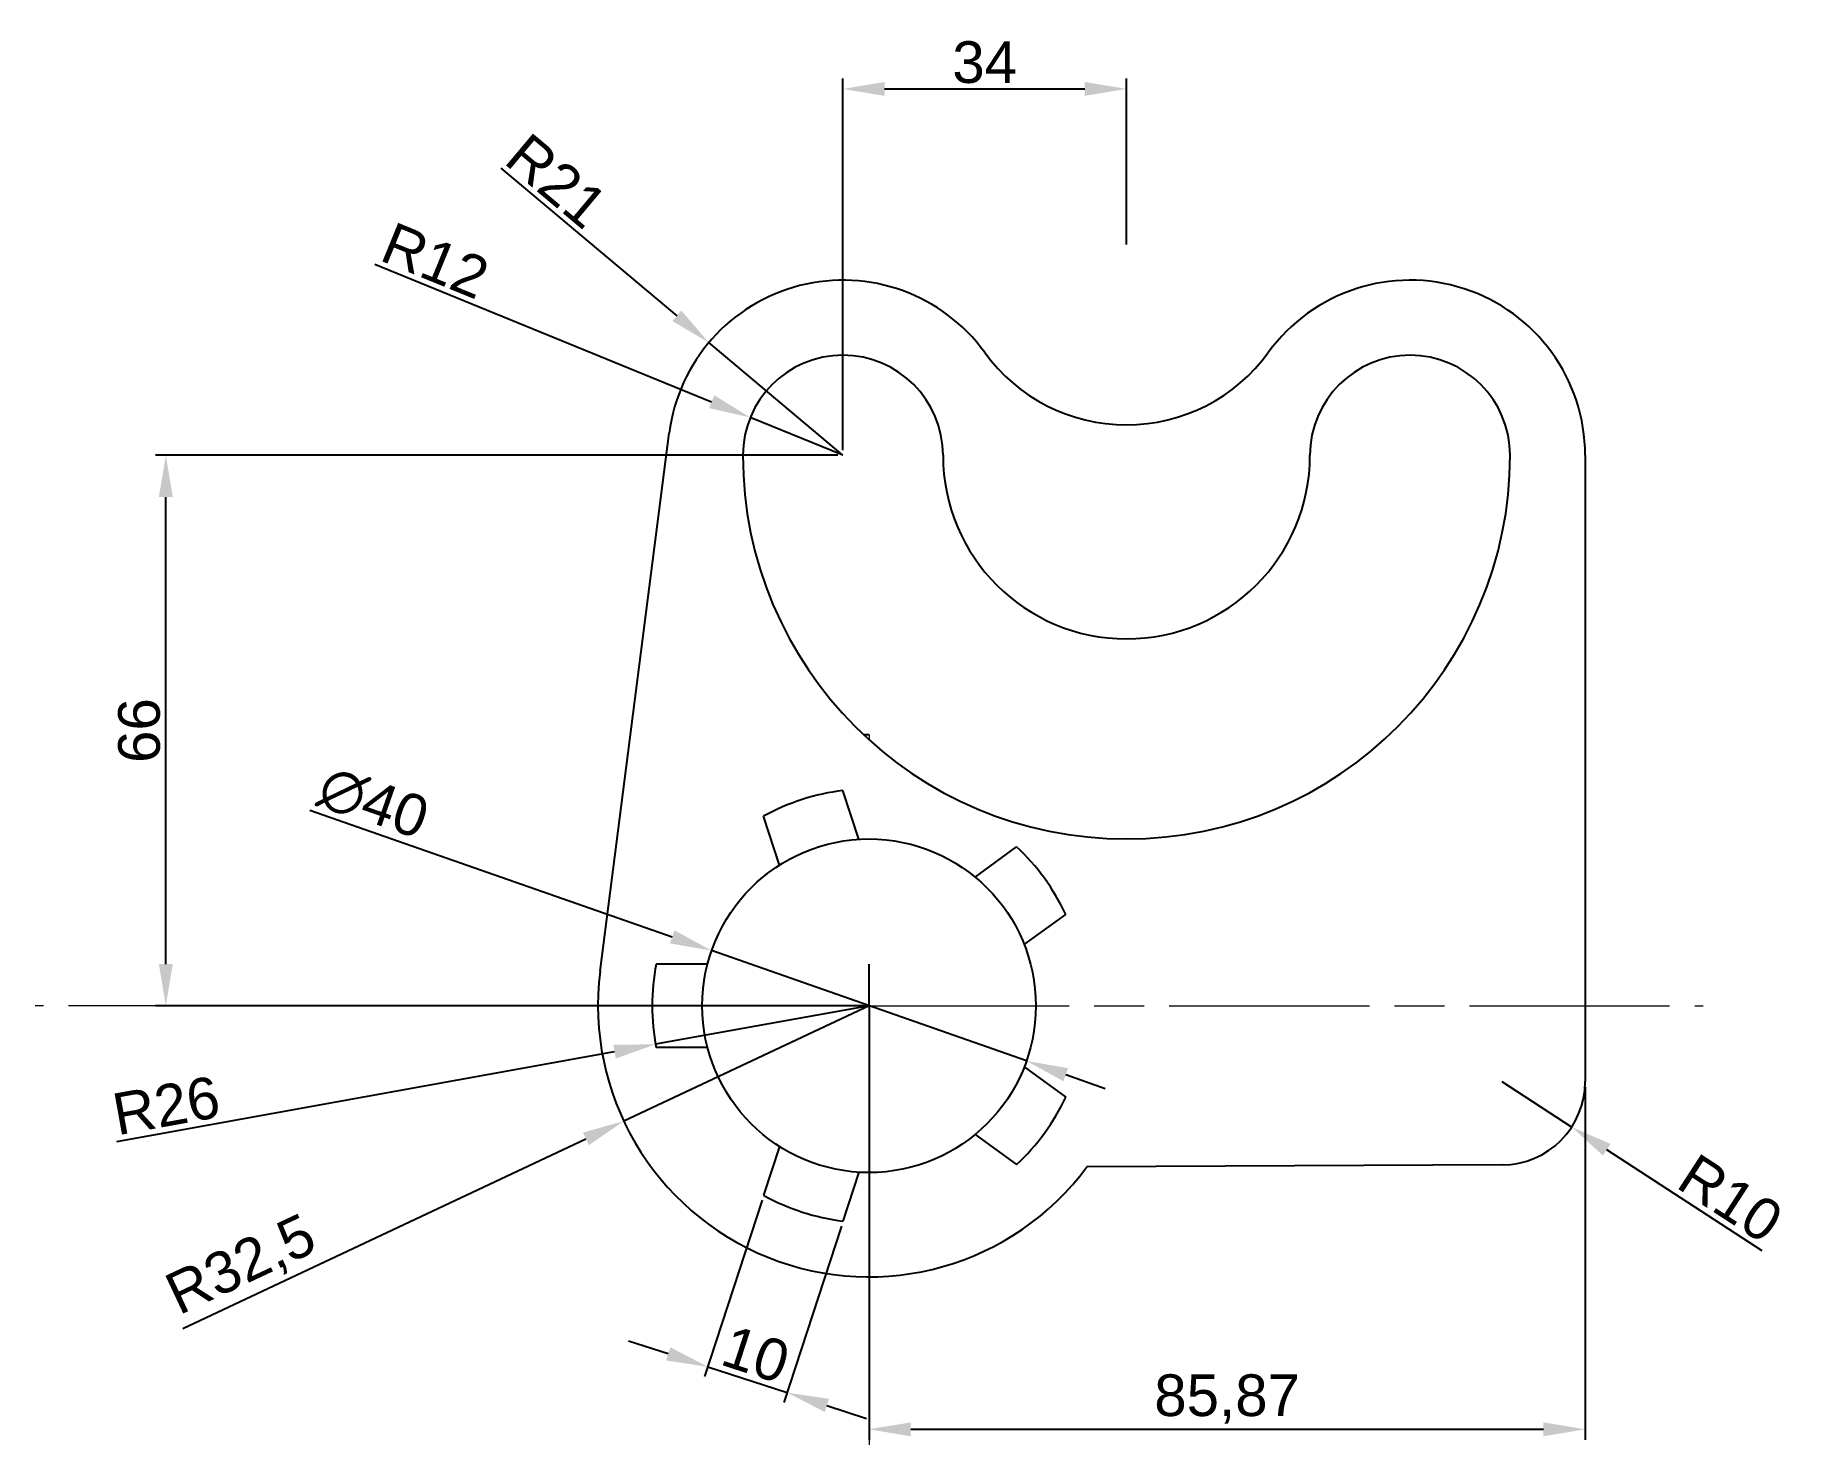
# Model space of a CAD drawing. Header units: millimetres. Extents: x -100 to 110, y -53 to 116.
import ezdxf

# ---------------------------------------------------------------- set-up
doc = ezdxf.new("R2010")
doc.units = ezdxf.units.MM
doc.linetypes.add('ACAD_ISO08W100', pattern=[36, 24, -3, 6, -3])
doc.layers.add('Layer1', color=7, linetype='ACAD_ISO08W100', lineweight=0)
doc.styles.get("Standard").update_dxf_attribs({"font": 'arial.ttf'})
doc.dimstyles.new('ISO-25', dxfattribs={"dimtxt": 5, "dimasz": 5, "dimexe": 1.25, "dimexo": 0.625, "dimtad": 1, "dimtxsty": 'Standard', "dimcen": 2.5, "dimadec": 0, "dimazin": 0, "dimtfac": 1, "dimtmove": 0, "dimatfit": 3, "dimfxl": 1, "dimarcsym": 0})

# ---------------------------------------------------------------- blocks, each defined once
blk = doc.blocks.new('*D4')
at = {"color": 0, "lineweight": -2, "transparency": 16777216}
for p, q in [((0, -0.62), (0, -52.03)), ((85.87, -9.72), (85.87, -52.03)), ((5, -50.78), (80.87, -50.78))]:
    blk.add_line(p, q, dxfattribs=at)
at = {"color": 0, "transparency": 16777216}
for points in [[(5, -49.95), (5, -51.62), (0, -50.78)], [(80.87, -49.95), (80.87, -51.62), (85.87, -50.78)]]:
    blk.add_solid(points, dxfattribs=at)
at = {"layer": 'Defpoints', "color": 0, "transparency": 16777216}
for p in [(0, 0), (85.87, -9.09), (85.87, -50.78)]:
    blk.add_point(p, dxfattribs=at)
at = {"color": 0, "transparency": 16777216, "insert": (42.94, -47.16), "char_height": 5, "attachment_point": 5}
blk.add_mtext('85,87', dxfattribs=at)
blk = doc.blocks.new('*D5')
at = {"color": 0, "lineweight": -2, "transparency": 16777216}
for p, q in [((-12.83, -23.32), (-19.71, -44.47)), ((-3.32, -26.41), (-10.2, -47.56)), ((-24.08, -41.74), (-28.83, -40.2)), ((-19.32, -43.29), (-9.81, -46.38)), ((-5.06, -47.92), (-0.3, -49.47))]:
    blk.add_line(p, q, dxfattribs=at)
at = {"color": 0, "transparency": 16777216}
for points in [[(-23.82, -40.95), (-24.33, -42.53), (-19.32, -43.29)], [(-4.8, -47.13), (-5.31, -48.71), (-9.81, -46.38)]]:
    blk.add_solid(points, dxfattribs=at)
at = {"layer": 'Defpoints', "color": 0, "transparency": 16777216}
for p in [(-12.64, -22.72), (-3.13, -25.81), (-9.81, -46.38)]:
    blk.add_point(p, dxfattribs=at)
at = {"color": 0, "transparency": 16777216, "insert": (-13.58, -41.81), "char_height": 5, "attachment_point": 5, "rotation": 342}
blk.add_mtext('10', dxfattribs=at)
blk = doc.blocks.new('*D6')
at = {"color": 0, "lineweight": -2, "transparency": 16777216}
for p, q in [((-59.27, 88.94), (-18.87, 72.43)), ((-3.13, 66), (-14.24, 70.54))]:
    blk.add_line(p, q, dxfattribs=at)
at = {"color": 0, "transparency": 16777216}
blk.add_solid([(-18.55, 73.2), (-19.18, 71.66), (-14.24, 70.54)], dxfattribs=at)
at = {"layer": 'Defpoints', "color": 0, "transparency": 16777216}
for p in [(-14.24, 70.54), (-3.13, 66)]:
    blk.add_point(p, dxfattribs=at)
at = {"color": 0, "transparency": 16777216, "insert": (-52, 89.35), "char_height": 5, "attachment_point": 5, "rotation": 337.7787}
blk.add_mtext('R12', dxfattribs=at)
blk = doc.blocks.new('*D7')
at = {"color": 0, "lineweight": -2, "transparency": 16777216}
for p, q in [((-44.13, 100.45), (-23.04, 82.72)), ((-3.13, 66), (-19.21, 79.51))]:
    blk.add_line(p, q, dxfattribs=at)
at = {"color": 0, "transparency": 16777216}
blk.add_solid([(-22.5, 83.36), (-23.57, 82.09), (-19.21, 79.51)], dxfattribs=at)
at = {"layer": 'Defpoints', "color": 0, "transparency": 16777216}
for p in [(-19.21, 79.51), (-3.13, 66)]:
    blk.add_point(p, dxfattribs=at)
at = {"color": 0, "transparency": 16777216, "insert": (-37.44, 98.91), "char_height": 5, "attachment_point": 5, "rotation": 319.9674}
blk.add_mtext('R21', dxfattribs=at)
blk = doc.blocks.new('*D8')
at = {"color": 0, "lineweight": -2, "transparency": 16777216}
for p, q in [((-3.13, 66.62), (-3.13, 111.18)), ((1.87, 109.93), (25.87, 109.93)), ((30.87, 91.28), (30.87, 111.18))]:
    blk.add_line(p, q, dxfattribs=at)
at = {"color": 0, "transparency": 16777216}
for points in [[(1.87, 110.77), (1.87, 109.1), (-3.13, 109.93)], [(25.87, 110.77), (25.87, 109.1), (30.87, 109.93)]]:
    blk.add_solid(points, dxfattribs=at)
at = {"layer": 'Defpoints', "color": 0, "transparency": 16777216}
for p in [(30.87, 109.93), (30.87, 90.66), (-3.13, 66)]:
    blk.add_point(p, dxfattribs=at)
at = {"color": 0, "transparency": 16777216, "insert": (13.87, 113.11), "char_height": 5, "attachment_point": 5}
blk.add_mtext('34', dxfattribs=at)
blk = doc.blocks.new('*D9')
at = {"color": 0, "lineweight": -2, "transparency": 16777216}
for p, q in [((-67.04, 23.47), (-23.6, 8.26)), ((18.88, -6.61), (-18.88, 6.61)), ((23.6, -8.26), (28.31, -9.91))]:
    blk.add_line(p, q, dxfattribs=at)
at = {"color": 0, "transparency": 16777216}
for points in [[(-23.32, 9.05), (-23.87, 7.48), (-18.88, 6.61)], [(23.87, -7.48), (23.32, -9.05), (18.88, -6.61)]]:
    blk.add_solid(points, dxfattribs=at)
at = {"layer": 'Defpoints', "color": 0, "transparency": 16777216}
for p in [(-18.88, 6.61), (18.88, -6.61)]:
    blk.add_point(p, dxfattribs=at)
at = {"color": 0, "transparency": 16777216, "insert": (-59.42, 24.32), "char_height": 5, "attachment_point": 5, "rotation": 340.7032}
blk.add_mtext('∅40', dxfattribs=at)
blk = doc.blocks.new('*D10')
at = {"color": 0, "lineweight": -2, "transparency": 16777216}
for p, q in [((-3.75, 66), (-85.57, 66)), ((-84.32, 5), (-84.32, 61)), ((-0.62, 0), (-85.57, 0))]:
    blk.add_line(p, q, dxfattribs=at)
at = {"color": 0, "transparency": 16777216}
for points in [[(-85.15, 61), (-83.48, 61), (-84.32, 66)], [(-85.15, 5), (-83.48, 5), (-84.32, 0)]]:
    blk.add_solid(points, dxfattribs=at)
at = {"layer": 'Defpoints', "color": 0, "transparency": 16777216}
for p in [(-84.32, 66), (-3.13, 66), (0, 0)]:
    blk.add_point(p, dxfattribs=at)
at = {"color": 0, "transparency": 16777216, "insert": (-87.5, 33), "char_height": 5, "attachment_point": 5, "rotation": 90}
blk.add_mtext('66', dxfattribs=at)
blk = doc.blocks.new('*D11')
at = {"color": 0, "lineweight": -2, "transparency": 16777216}
for p, q in [((0, 0), (-29.41, -13.83)), ((-82.26, -38.68), (-33.94, -15.96))]:
    blk.add_line(p, q, dxfattribs=at)
at = {"color": 0, "transparency": 16777216}
blk.add_solid([(-34.29, -15.2), (-33.58, -16.71), (-29.41, -13.83)], dxfattribs=at)
at = {"layer": 'Defpoints', "color": 0, "transparency": 16777216}
for p in [(0, 0), (-29.41, -13.83)]:
    blk.add_point(p, dxfattribs=at)
at = {"color": 0, "transparency": 16777216, "insert": (-75.18, -31.34), "char_height": 5, "attachment_point": 5, "rotation": 25.1818}
blk.add_mtext('R32,5', dxfattribs=at)
blk = doc.blocks.new('*D12')
at = {"color": 0, "lineweight": -2, "transparency": 16777216}
for p, q in [((0, 0), (-25.59, -4.62)), ((-90.2, -16.28), (-30.51, -5.5))]:
    blk.add_line(p, q, dxfattribs=at)
at = {"color": 0, "transparency": 16777216}
blk.add_solid([(-30.66, -4.68), (-30.36, -6.32), (-25.59, -4.62)], dxfattribs=at)
at = {"layer": 'Defpoints', "color": 0, "transparency": 16777216}
for p in [(0, 0), (-25.59, -4.62)]:
    blk.add_point(p, dxfattribs=at)
at = {"color": 0, "transparency": 16777216, "insert": (-84.27, -11.98), "char_height": 5, "attachment_point": 5, "rotation": 10.2282}
blk.add_mtext('R26', dxfattribs=at)
blk = doc.blocks.new('*D13')
at = {"color": 0, "lineweight": -2, "transparency": 16777216}
for p, q in [((75.87, -9.09), (84.26, -14.54)), ((107.08, -29.37), (88.45, -17.26))]:
    blk.add_line(p, q, dxfattribs=at)
at = {"color": 0, "transparency": 16777216}
blk.add_solid([(88.9, -16.56), (88, -17.96), (84.26, -14.54)], dxfattribs=at)
at = {"layer": 'Defpoints', "color": 0, "transparency": 16777216}
for p in [(75.87, -9.09), (84.26, -14.54)]:
    blk.add_point(p, dxfattribs=at)
at = {"color": 0, "transparency": 16777216, "insert": (103.29, -23.11), "char_height": 5, "attachment_point": 5, "rotation": 326.9887}
blk.add_mtext('R10', dxfattribs=at)

msp = doc.modelspace()

# ---------------------------------------------------------------- linework, layer by layer
for p, q in [((-32.236, 4.135), (-23.959, 68.672)), ((85.871, 66), (85.871, -9.09)), ((-1.229, 19.962), (-3.129, 25.811)), ((-10.739, 16.872), (-12.64, 22.721)), ((12.728, 15.427), (17.703, 19.042)), ((18.605, 7.337), (23.581, 10.952)), ((-19.365, 5), (-25.515, 5)), ((0, 0), (0, 5)), ((0, 0), (0, -5)), ((-19.365, -5), (-25.515, -5)), ((18.605, -7.337), (23.581, -10.952)), ((12.728, -15.427), (17.703, -19.042)), ((-10.739, -16.872), (-12.64, -22.721)), ((-1.229, -19.962), (-3.129, -25.811)), ((75.919, -19.09), (26.128, -19.329))]:
    msp.add_line(p, q)
msp.add_circle((0, 0), 20)
for centre, radius, start, end in [((-3.129, 66), 21, 35.95057, 172.69128), ((64.871, 66), 21, 0, 144.04943), ((-3.129, 66), 12, 360, 180), ((30.871, 90.658), 21, 215.95057, 324.04943), ((64.871, 66), 12, 0, 180), ((30.871, 66), 46, 180, 0), ((30.871, 66), 22, 180, 0), ((0, 0), 32.5, 90, 91.13923), ((0, 0), 26, 96.91251, 119.08749), ((0, 0), 26, 24.91251, 47.08749), ((0, 0), 26, 24.91251, 47.08749), ((0, 0), 26, 168.91251, 191.08749), ((0, 0), 32.5, 172.69128, 323.50668), ((75.871, -9.09), 10, 270.27471, 0), ((0, 0), 26, 312.91251, 335.08749), ((0, 0), 26, 312.91251, 335.08749), ((0, 0), 26, 240.91251, 263.08749)]:
    msp.add_arc(centre, radius, start, end)
at = {"layer": 'Layer1'}
for p, q in [((0, 32.5), (0, 31.897)), ((0, 0), (-100, 0)), ((0, 0), (100, 0)), ((0, 0), (0, -52.659))]:
    msp.add_line(p, q, dxfattribs=at)

# ---------------------------------------------------------------- dimensions: what is measured, and where the dimension line sits
for base, p1, p2, picture, middle in [((30.871, 109.932), (-3.129, 66), (30.871, 90.658), '*D8', (13.871, 113.112)), ((85.871, -50.785), (0, 0), (85.871, -9.09), '*D4', (42.935, -47.155))]:
    dim = msp.add_linear_dim(base=base, p1=p1, p2=p2, dimstyle='ISO-25')
    dim.commit()
    dim.dimension.update_dxf_attribs({"geometry": picture, "text_midpoint": middle})
for center, mpoint, picture, middle in [((-3.129, 66), (-19.208, 79.508), '*D7', (-39.452, 96.514)), ((-3.129, 66), (-14.238, 70.538), '*D6', (-53.186, 86.45)), ((0, 0), (-29.411, -13.828), '*D11', (-73.636, -34.622)), ((0, 0), (-25.587, -4.617), '*D12', (-83.708, -15.104)), ((75.871, -9.09), (84.256, -14.538), '*D13', (101.556, -25.778))]:
    dim = msp.add_radius_dim(center=center, mpoint=mpoint, dimstyle='ISO-25')
    dim.commit()
    dim.dimension.update_dxf_attribs({"geometry": picture, "text_midpoint": middle, "dimtype": 164})
dim = msp.add_linear_dim(base=(-84.318, 66), p1=(0, 0), p2=(-3.129, 66), angle=90, dimstyle='ISO-25')
dim.commit()
dim.dimension.update_dxf_attribs({"geometry": '*D10', "text_midpoint": (-87.496, 33)})
dim = msp.add_diameter_dim_2p(p1=(18.876, -6.609), p2=(-18.876, 6.609), dimstyle='ISO-25')
dim.commit()
dim.dimension.update_dxf_attribs({"geometry": '*D9', "text_midpoint": (-60.512, 21.187), "dimtype": 163})
dim = msp.add_aligned_dim(p1=(-12.64, -22.721), p2=(-3.129, -25.811), distance=-21.623, dimstyle='ISO-25')
dim.commit()
dim.dimension.update_dxf_attribs({"geometry": '*D5', "text_midpoint": (-13.584, -41.808)})

doc.saveas('drawing.dxf')
